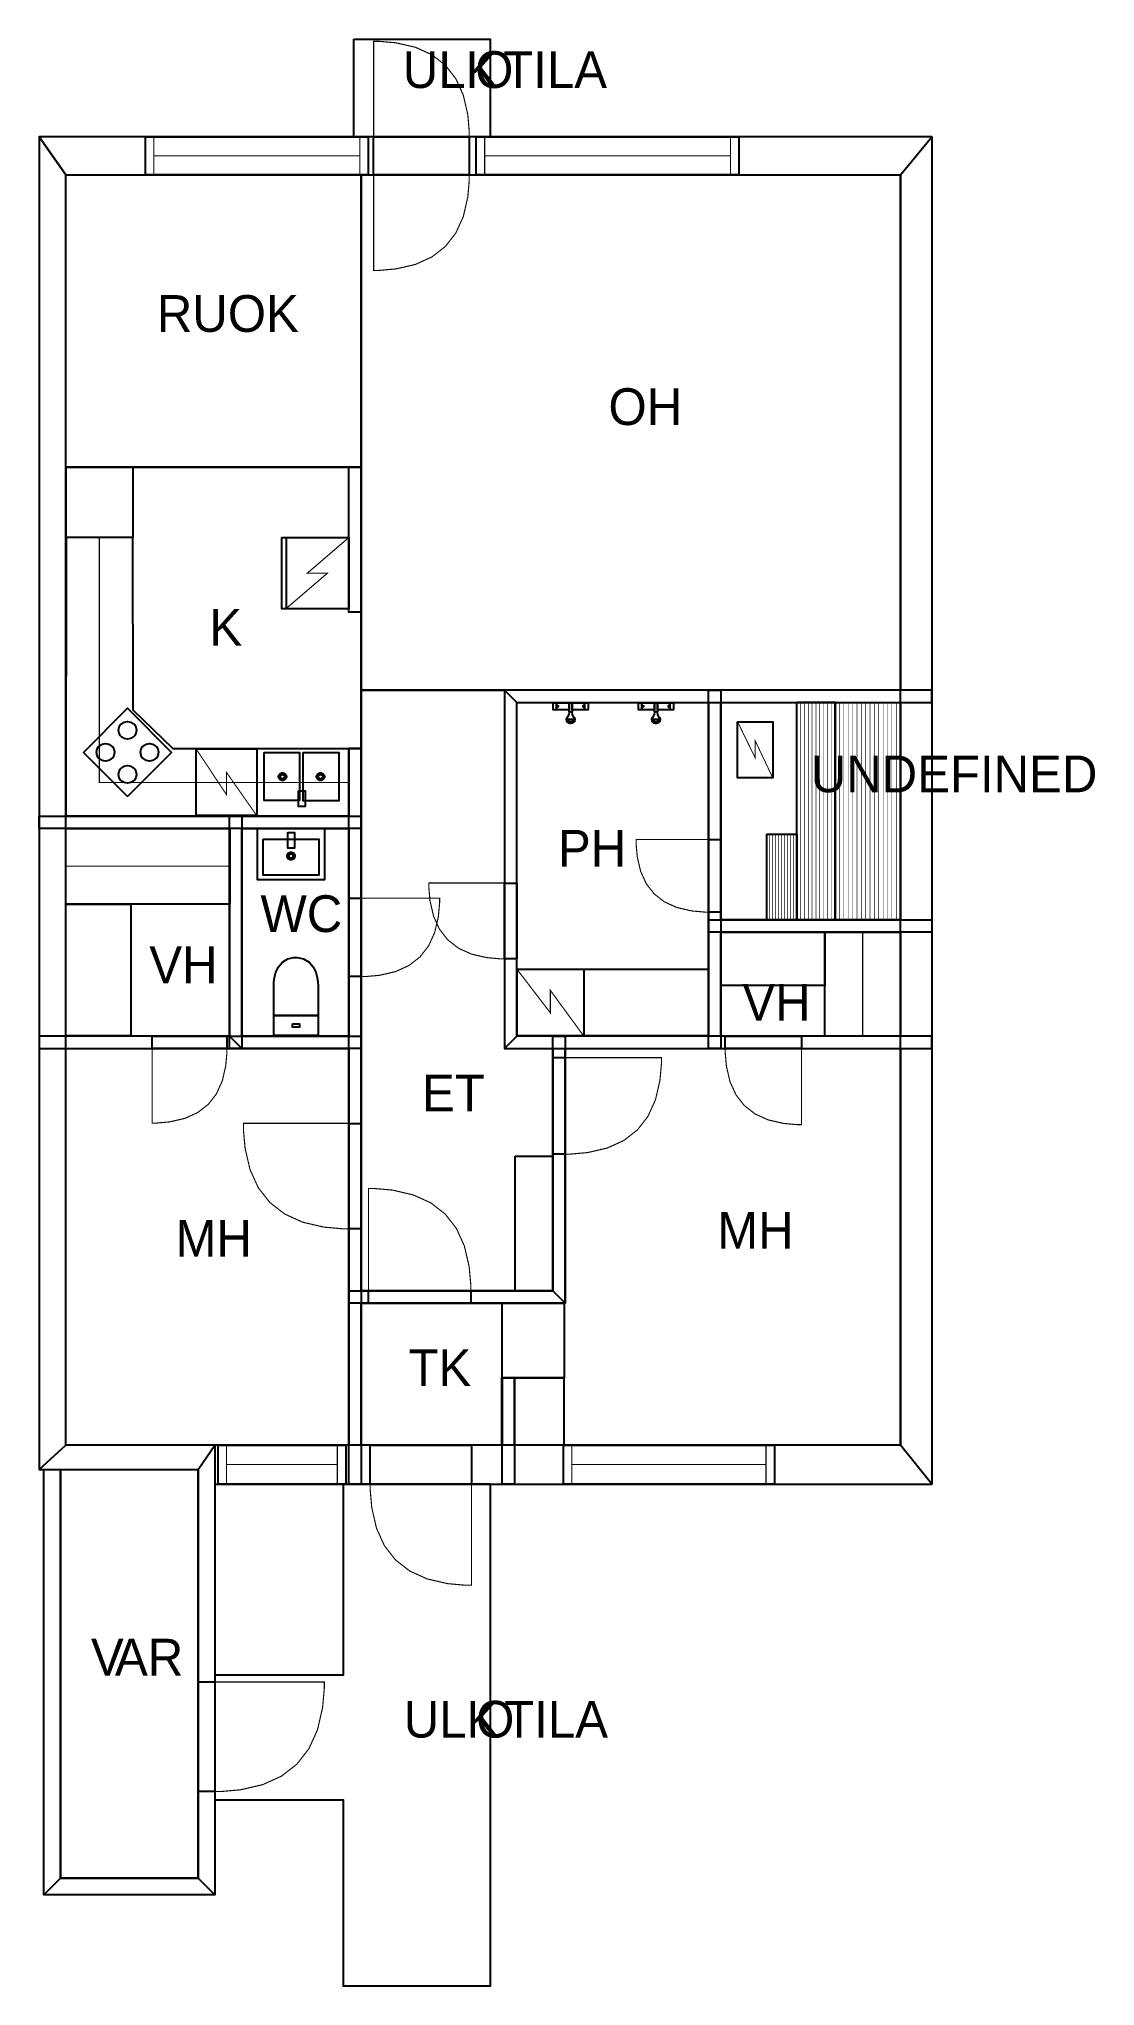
# Model space of a CAD drawing. Extents: x 2 to 11.8, y 0 to 18.2.
import ezdxf

# ---------------------------------------------------------------- set-up
doc = ezdxf.new("R2010")
doc.units = 0
doc.layers.get('0').update_dxf_attribs({"linetype": 'CONTINUOUS'})

msp = doc.modelspace()

# ---------------------------------------------------------------- linework, layer by layer
at = {"color": 0}
for points, const_width in [([(4.90696, 18.2282), (6.18164, 18.2282), (6.18164, 17.3124), (4.90696, 17.3124), (4.90696, 18.2282)], 0.00208), ([(5.98699, 17.3124), (5.98699, 17.3649), (5.97299, 17.5221), (5.93104, 17.7038), (5.86117, 17.8575), (5.76335, 17.9833), (5.63753, 18.0811), (5.48378, 18.151), (5.30214, 18.1929), (5.14492, 18.2068), (5.0925, 18.2068), (5.0925, 17.3124), (5.98699, 17.3124)], 0.01042), ([(2.21457, 16.9582), (10.0215, 16.9582), (10.3132, 17.3124), (1.96457, 17.3124), (2.21457, 16.9582)], 0.00208), ([(2.21457, 5.07314), (2.21457, 16.9582), (1.96457, 17.3124), (1.96457, 4.84397), (2.21457, 5.07314)], 0.00208), ([(2.9579, 17.3124), (5.04167, 17.3124), (5.04167, 16.9582), (2.9579, 16.9582), (2.9579, 17.3124)], 0.01042), ([(2.9579, 17.3124), (5.04167, 17.3124), (5.04167, 16.9582), (2.9579, 16.9582), (2.9579, 17.3124)], 0.01042), ([(5.0925, 17.3124), (5.98699, 17.3124), (5.98699, 16.9582), (5.0925, 16.9582), (5.0925, 17.3124)], 0.01042), ([(5.0925, 17.3124), (5.98699, 17.3124), (5.98699, 16.9582), (5.0925, 16.9582), (5.0925, 17.3124)], 0.01042), ([(6.053, 17.3124), (8.50782, 17.3124), (8.50782, 16.9582), (6.053, 16.9582), (6.053, 17.3124)], 0.01042), ([(6.053, 17.3124), (8.50782, 17.3124), (8.50782, 16.9582), (6.053, 16.9582), (6.053, 17.3124)], 0.01042), ([(10.3132, 17.3124), (10.3132, 4.70856), (10.0215, 5.07314), (10.0215, 16.9582), (10.3132, 17.3124)], 0.00208), ([(5.98699, 16.9582), (5.98699, 16.9058), (5.97299, 16.7486), (5.93104, 16.5669), (5.86117, 16.4132), (5.76335, 16.2874), (5.63753, 16.1896), (5.48378, 16.1197), (5.30214, 16.0778), (5.14492, 16.0637), (5.0925, 16.0637), (5.0925, 16.9582), (5.98699, 16.9582)], 0.01042), ([(2.21539, 14.2228), (2.21539, 13.5651), (2.84039, 13.5651), (2.84039, 14.2228), (2.21539, 14.2228)], 0.01042), ([(4.86117, 14.2232), (4.97575, 14.2232), (4.97575, 12.865), (4.86117, 12.865), (4.86117, 14.2232)], 0.00208), ([(4.86117, 10.9601), (4.86117, 11.5875), (3.21804, 11.5875), (2.84218, 11.9502), (2.84044, 13.565), (2.21544, 13.565), (2.21457, 10.9577), (4.86117, 10.9601)], 0.01042), ([(4.85981, 10.9577), (4.85981, 11.2715), (2.52707, 11.2715), (2.52707, 13.5616), (2.21457, 13.5616), (2.21457, 10.9577), (4.85981, 10.9577)], 0.01042), ([(4.23389, 13.5635), (4.23389, 12.8983), (4.85889, 12.8983), (4.85889, 13.5635), (4.23389, 13.5635)], 0.01109), ([(4.23389, 13.5635), (4.23389, 12.8983), (4.27556, 12.8983), (4.27556, 13.5635), (4.23389, 13.5635)], 0.01109), ([(10.3132, 12.1363), (6.31771, 12.1363), (6.43229, 12.0217), (10.3132, 12.0217), (10.3132, 12.1363)], 0.00208), ([(6.31771, 12.1363), (6.31771, 8.78521), (6.43229, 8.89979), (6.43229, 12.0217), (6.31771, 12.1363)], 0.00208), ([(8.22564, 12.1363), (8.34022, 12.1363), (8.34022, 8.78521), (8.22564, 8.78521), (8.22564, 12.1363)], 0.00208), ([(9.05051, 12.0233), (9.05051, 9.98703), (9.40799, 9.98703), (9.40799, 12.0233), (9.05051, 12.0233)], 0.01042), ([(9.40864, 12.0217), (9.40864, 9.9879), (10.0217, 9.9879), (10.0217, 12.0217), (9.40864, 12.0217)], 0.01042), ([(2.79025, 11.1422), (2.37776, 11.5546), (2.79025, 11.9671), (3.20275, 11.5546), (2.79025, 11.1422)], 0.01042), ([(2.73133, 11.8198), (2.73703, 11.8256), (2.7589, 11.8382), (2.79025, 11.8442), (2.82156, 11.8382), (2.84343, 11.8256), (2.84918, 11.8198), (2.85487, 11.8141), (2.86746, 11.7923), (2.87358, 11.7609), (2.86746, 11.7295), (2.85487, 11.7077), (2.84918, 11.702), (2.84343, 11.6963), (2.82156, 11.6837), (2.79025, 11.6776), (2.7589, 11.6837), (2.73703, 11.6963), (2.73133, 11.702), (2.72558, 11.7077), (2.713, 11.7295), (2.70692, 11.7609), (2.713, 11.7923), (2.72558, 11.8141), (2.73133, 11.8198)], 0.01042), ([(6.77078, 12.0165), (6.80414, 12.0165), (6.80414, 11.953), (6.77078, 11.953), (6.77078, 12.0165)], 0.01042), ([(6.80414, 11.9843), (6.80735, 11.9855), (6.817, 11.9894), (6.81976, 11.9905), (6.81976, 11.9905), (6.81976, 11.9891), (6.81976, 11.9848), (6.81976, 11.9805), (6.81976, 11.9791), (6.81976, 11.9791), (6.81739, 11.9797), (6.8074, 11.9831), (6.80414, 11.9843)], 0.01042), ([(6.80414, 12.0165), (6.92079, 12.0165), (6.92079, 11.953), (6.80414, 11.953), (6.80414, 12.0165)], 0.01042), ([(6.92079, 12.0165), (6.94894, 12.0165), (6.94894, 11.9332), (6.94189, 11.9332), (6.92606, 11.9332), (6.92079, 11.9332), (6.92079, 11.954), (6.92079, 12.0009), (6.92079, 12.0165)], 0.01042), ([(6.94894, 12.0165), (7.0656, 12.0165), (7.0656, 11.953), (6.94894, 11.953), (6.94894, 12.0165)], 0.01042), ([(7.06456, 11.9843), (7.06131, 11.9855), (7.05165, 11.9894), (7.04893, 11.9905), (7.04893, 11.9905), (7.04893, 11.9891), (7.04893, 11.9848), (7.04893, 11.9805), (7.04893, 11.9791), (7.04893, 11.9791), (7.05126, 11.9797), (7.06125, 11.9831), (7.06456, 11.9843)], 0.01042), ([(7.06456, 12.0165), (7.09999, 12.0165), (7.09999, 11.953), (7.06456, 11.953), (7.06456, 12.0165)], 0.01042), ([(7.56907, 12.0165), (7.60237, 12.0165), (7.60237, 11.953), (7.56907, 11.953), (7.56907, 12.0165)], 0.01042), ([(7.60237, 11.9843), (7.60558, 11.9855), (7.61524, 11.9894), (7.618, 11.9905), (7.618, 11.9905), (7.618, 11.9891), (7.618, 11.9848), (7.618, 11.9805), (7.618, 11.9791), (7.618, 11.9791), (7.61561, 11.9797), (7.60562, 11.9831), (7.60237, 11.9843)], 0.01042), ([(7.60237, 12.0165), (7.71907, 12.0165), (7.71907, 11.953), (7.60237, 11.953), (7.60237, 12.0165)], 0.01042), ([(7.71907, 12.0165), (7.74718, 12.0165), (7.74718, 11.9332), (7.74013, 11.9332), (7.72433, 11.9332), (7.71907, 11.9332), (7.71907, 11.954), (7.71907, 12.0009), (7.71907, 12.0165)], 0.01042), ([(7.74718, 12.0165), (7.86387, 12.0165), (7.86387, 11.953), (7.74718, 11.953), (7.74718, 12.0165)], 0.01042), ([(7.86279, 11.9843), (7.85954, 11.9855), (7.84987, 11.9894), (7.84717, 11.9905), (7.84717, 11.9905), (7.84717, 11.9891), (7.84717, 11.9848), (7.84717, 11.9805), (7.84717, 11.9791), (7.84717, 11.9791), (7.8495, 11.9797), (7.85949, 11.9831), (7.86279, 11.9843)], 0.01042), ([(7.86279, 12.0165), (7.89822, 12.0165), (7.89822, 11.953), (7.86279, 11.953), (7.86279, 12.0165)], 0.01042), ([(8.49701, 11.8398), (8.49701, 11.3155), (8.82611, 11.3155), (8.82611, 11.8398), (8.49701, 11.8398)], 0.00874), ([(2.52513, 11.6136), (2.53082, 11.6193), (2.55268, 11.6319), (2.58404, 11.638), (2.61535, 11.6319), (2.63721, 11.6193), (2.64296, 11.6136), (2.64865, 11.6079), (2.66124, 11.586), (2.66737, 11.5547), (2.66124, 11.5233), (2.64865, 11.5015), (2.64296, 11.4957), (2.63721, 11.49), (2.61535, 11.4774), (2.58404, 11.4713), (2.55268, 11.4774), (2.53082, 11.49), (2.52513, 11.4957), (2.51938, 11.5015), (2.50678, 11.5233), (2.50071, 11.5547), (2.50678, 11.586), (2.51938, 11.6079), (2.52513, 11.6136)], 0.01042), ([(2.93756, 11.6136), (2.94325, 11.6193), (2.96511, 11.6319), (2.99647, 11.638), (3.02783, 11.6319), (3.04969, 11.6193), (3.05544, 11.6136), (3.06114, 11.6079), (3.07368, 11.586), (3.07981, 11.5547), (3.07368, 11.5233), (3.06114, 11.5015), (3.05544, 11.4957), (3.04969, 11.49), (3.02783, 11.4774), (2.99647, 11.4713), (2.96511, 11.4774), (2.94325, 11.49), (2.93756, 11.4957), (2.93181, 11.5015), (2.91928, 11.5233), (2.91314, 11.5547), (2.91928, 11.586), (2.93181, 11.6079), (2.93756, 11.6136)], 0.01042), ([(3.43158, 11.5875), (3.99914, 11.5875), (3.99914, 10.9625), (3.43158, 10.9625), (3.43158, 11.5875)], 0.00946), ([(4.06803, 11.5539), (4.39963, 11.5539), (4.39963, 11.1035), (4.06803, 11.1035), (4.06803, 11.5539)], 0.01042), ([(4.43451, 11.5528), (4.76617, 11.5528), (4.76617, 11.1024), (4.43451, 11.1024), (4.43451, 11.5528)], 0.01042), ([(4.86117, 11.5894), (4.97575, 11.5894), (4.97575, 4.70856), (4.86117, 4.70856), (4.86117, 11.5894)], 0.00208), ([(2.73133, 11.4073), (2.73703, 11.4131), (2.7589, 11.4257), (2.79025, 11.4318), (2.82156, 11.4257), (2.84343, 11.4131), (2.84918, 11.4073), (2.85487, 11.4016), (2.86746, 11.3798), (2.87358, 11.3484), (2.86746, 11.3171), (2.85487, 11.2953), (2.84918, 11.2895), (2.84343, 11.2838), (2.82156, 11.2712), (2.79025, 11.2651), (2.7589, 11.2712), (2.73703, 11.2838), (2.73133, 11.2895), (2.72558, 11.2953), (2.713, 11.3171), (2.70692, 11.3484), (2.713, 11.3798), (2.72558, 11.4016), (2.73133, 11.4073)], 0.01042), ([(4.20383, 11.327), (4.20383, 11.3334), (4.21446, 11.3528), (4.23383, 11.3634), (4.24029, 11.3634), (4.24669, 11.3634), (4.26606, 11.3528), (4.27675, 11.3334), (4.27675, 11.327), (4.27675, 11.3206), (4.26606, 11.3012), (4.24669, 11.2905), (4.24029, 11.2905), (4.23383, 11.2905), (4.21446, 11.3012), (4.20383, 11.3206), (4.20383, 11.327)], 0.00833), ([(4.21946, 11.327), (4.21946, 11.3307), (4.22553, 11.3417), (4.2366, 11.3478), (4.24029, 11.3478), (4.24393, 11.3478), (4.25499, 11.3417), (4.26112, 11.3307), (4.26112, 11.327), (4.26112, 11.3233), (4.25499, 11.3123), (4.24393, 11.3062), (4.24029, 11.3062), (4.2366, 11.3062), (4.22553, 11.3123), (4.21946, 11.3233), (4.21946, 11.327)], 0.00833), ([(4.55865, 11.327), (4.55865, 11.3334), (4.56928, 11.3528), (4.58865, 11.3634), (4.59511, 11.3634), (4.60151, 11.3634), (4.62088, 11.3528), (4.63157, 11.3334), (4.63157, 11.327), (4.63157, 11.3206), (4.62088, 11.3012), (4.60151, 11.2905), (4.59511, 11.2905), (4.58865, 11.2905), (4.56928, 11.3012), (4.55865, 11.3206), (4.55865, 11.327)], 0.00833), ([(4.57428, 11.327), (4.57428, 11.3307), (4.58035, 11.3417), (4.59142, 11.3478), (4.59511, 11.3478), (4.59874, 11.3478), (4.60981, 11.3417), (4.61594, 11.3307), (4.61594, 11.327), (4.61594, 11.3233), (4.60981, 11.3123), (4.59874, 11.3062), (4.59511, 11.3062), (4.59142, 11.3062), (4.58035, 11.3123), (4.57428, 11.3233), (4.57428, 11.327)], 0.00833), ([(4.38949, 11.1945), (4.45199, 11.1945), (4.45199, 11.0487), (4.38949, 11.0487), (4.38949, 11.1945)], 0.01042), ([(1.96457, 10.9577), (4.97575, 10.9577), (4.97575, 10.8431), (1.96457, 10.8431), (1.96457, 10.9577)], 0.00208), ([(3.86019, 10.9577), (3.86019, 8.78521), (3.74561, 8.89979), (3.74561, 10.9577), (3.86019, 10.9577)], 0.00208), ([(2.21457, 10.8422), (3.74881, 10.8422), (3.74881, 10.1351), (2.21457, 10.1351), (2.21457, 10.8422)], 0.01042), ([(4.00711, 10.8432), (4.63211, 10.8432), (4.63211, 10.3625), (4.00711, 10.3625), (4.00711, 10.8432)], 0.01042), ([(4.28836, 10.8031), (4.35086, 10.8031), (4.35086, 10.6572), (4.28836, 10.6572), (4.28836, 10.8031)], 0.01042), ([(8.76947, 10.7904), (8.76947, 9.98708), (9.05018, 9.98708), (9.05018, 10.7904), (8.76947, 10.7904)], 0.01042), ([(4.05919, 10.7421), (4.58003, 10.7421), (4.58003, 10.4049), (4.05919, 10.4049), (4.05919, 10.7421)], 0.01042), ([(4.35607, 10.5852), (4.35607, 10.5788), (4.34538, 10.5595), (4.32601, 10.5488), (4.31961, 10.5488), (4.31315, 10.5488), (4.29378, 10.5595), (4.28315, 10.5788), (4.28315, 10.5852), (4.28315, 10.5917), (4.29378, 10.6111), (4.31315, 10.6217), (4.31961, 10.6217), (4.32601, 10.6217), (4.34538, 10.6111), (4.35607, 10.5917), (4.35607, 10.5852)], 0.00833), ([(4.34044, 10.5852), (4.34044, 10.5816), (4.33431, 10.5705), (4.32324, 10.5644), (4.31961, 10.5644), (4.31592, 10.5644), (4.30485, 10.5705), (4.29878, 10.5816), (4.29878, 10.5852), (4.29878, 10.5889), (4.30485, 10.6), (4.31592, 10.6061), (4.31961, 10.6061), (4.32324, 10.6061), (4.33431, 10.6), (4.34044, 10.5889), (4.34044, 10.5852)], 0.00833), ([(8.22564, 10.0602), (8.18587, 10.0602), (8.06663, 10.0709), (7.92882, 10.1027), (7.81222, 10.1557), (7.71685, 10.2298), (7.64268, 10.3252), (7.58968, 10.4418), (7.55789, 10.5796), (7.54731, 10.6988), (7.54731, 10.7386), (8.22564, 10.7386), (8.22564, 10.0602)], 0.01042), ([(8.22564, 10.7386), (8.34022, 10.7386), (8.34022, 10.0602), (8.22564, 10.0602), (8.22564, 10.7386)], 0.01042), ([(8.22564, 10.7386), (8.34022, 10.7386), (8.34022, 10.0602), (8.22564, 10.0602), (8.22564, 10.7386)], 0.01042), ([(6.31771, 9.62261), (6.27615, 9.62261), (6.15147, 9.63374), (6.00749, 9.66694), (5.88558, 9.72233), (5.78592, 9.79992), (5.70833, 9.89958), (5.65294, 10.0215), (5.61974, 10.1655), (5.60867, 10.2902), (5.60867, 10.3317), (6.31771, 10.3317), (6.31771, 9.62261)], 0.01042), ([(6.31771, 10.3317), (6.43229, 10.3317), (6.43229, 9.62261), (6.31771, 9.62261), (6.31771, 10.3317)], 0.01042), ([(6.31771, 10.3317), (6.43229, 10.3317), (6.43229, 9.62261), (6.31771, 9.62261), (6.31771, 10.3317)], 0.01042), ([(2.21457, 10.1351), (2.21457, 8.90272), (2.82135, 8.90272), (2.82135, 10.1351), (2.21457, 10.1351)], 0.01042), ([(4.86117, 10.1909), (4.97575, 10.1909), (4.97575, 9.45697), (4.86117, 9.45697), (4.86117, 10.1909)], 0.01042), ([(4.86117, 10.1909), (4.97575, 10.1909), (4.97575, 9.45697), (4.86117, 9.45697), (4.86117, 10.1909)], 0.01042), ([(4.97575, 9.45697), (5.01872, 9.45697), (5.14774, 9.46847), (5.29682, 9.50287), (5.42296, 9.56022), (5.52621, 9.64046), (5.60644, 9.74371), (5.66379, 9.86985), (5.69819, 10.0189), (5.70969, 10.1479), (5.70969, 10.1909), (4.97575, 10.1909), (4.97575, 9.45697)], 0.01042), ([(8.22564, 9.98708), (10.3132, 9.98708), (10.3132, 9.8725), (8.22564, 9.8725), (8.22564, 9.98708)], 0.00208), ([(8.34017, 9.87115), (9.31164, 9.87115), (9.31164, 9.37418), (8.34017, 9.37418), (8.34017, 9.87115)], 0.01042), ([(9.31321, 9.87244), (9.31321, 8.9005), (10.0202, 8.9005), (10.0202, 9.87244), (9.31321, 9.87244)], 0.01042), ([(4.15804, 9.36057), (4.15804, 9.36057), (4.15793, 9.37235), (4.15956, 9.40332), (4.16569, 9.44715), (4.17914, 9.4974), (4.20269, 9.54764), (4.23915, 9.59147), (4.29129, 9.62244), (4.34435, 9.63417), (4.36203, 9.63417), (4.38032, 9.63417), (4.43517, 9.62244), (4.48926, 9.59147), (4.52707, 9.54764), (4.55149, 9.4974), (4.56549, 9.44715), (4.57189, 9.40332), (4.57362, 9.37235), (4.57357, 9.36057), (4.57357, 9.36057), (4.5746, 9.09229), (4.15804, 9.09229), (4.15804, 9.36057)], 0.01042), ([(6.43229, 9.52626), (7.05729, 9.52626), (7.05729, 8.90126), (6.43229, 8.90126), (6.43229, 9.52626)], 0.01042), ([(6.43625, 9.52626), (8.22558, 9.52626), (8.22558, 8.90126), (6.43625, 8.90126), (6.43625, 9.52626)], 0.01042), ([(4.15804, 9.09229), (4.5746, 9.09229), (4.5746, 8.905), (4.15804, 8.905), (4.15804, 9.09229)], 0.01042), ([(4.33322, 9.01443), (4.39942, 9.01443), (4.39942, 8.98286), (4.33322, 8.98286), (4.33322, 9.01443)], 0.01042), ([(3.74561, 8.89979), (1.96457, 8.89979), (1.96457, 8.78521), (3.86019, 8.78521), (3.74561, 8.89979)], 0.00208), ([(3.02094, 8.89979), (3.72011, 8.89979), (3.72011, 8.78521), (3.02094, 8.78521), (3.02094, 8.89979)], 0.01042), ([(3.02094, 8.89979), (3.72011, 8.89979), (3.72011, 8.78521), (3.02094, 8.78521), (3.02094, 8.89979)], 0.01042), ([(3.72011, 8.78521), (3.72011, 8.74425), (3.70915, 8.62136), (3.67638, 8.47939), (3.62175, 8.35921), (3.54531, 8.26085), (3.44694, 8.1844), (3.32676, 8.12978), (3.18479, 8.097), (3.0619, 8.08604), (3.02094, 8.08604), (3.02094, 8.78521), (3.72011, 8.78521)], 0.01042), ([(3.74561, 8.89979), (4.97575, 8.89979), (4.97575, 8.78521), (3.74561, 8.78521), (3.74561, 8.89979)], 0.00208), ([(6.31771, 8.78521), (10.3132, 8.78521), (10.3132, 8.89979), (6.43229, 8.89979), (6.31771, 8.78521)], 0.00208), ([(6.88249, 8.89979), (6.88249, 6.40218), (6.7679, 6.51676), (6.7679, 8.89979), (6.88249, 8.89979)], 0.00208), ([(8.38124, 8.89979), (9.09532, 8.89979), (9.09532, 8.78521), (8.38124, 8.78521), (8.38124, 8.89979)], 0.01042), ([(8.38124, 8.89979), (9.09532, 8.89979), (9.09532, 8.78521), (8.38124, 8.78521), (8.38124, 8.89979)], 0.01042), ([(8.38124, 8.78521), (8.38124, 8.74338), (8.39236, 8.61789), (8.42583, 8.47282), (8.48161, 8.3501), (8.55974, 8.24968), (8.66015, 8.1716), (8.78288, 8.11578), (8.92796, 8.08231), (9.05344, 8.07112), (9.09532, 8.07112), (9.09532, 8.78521), (8.38124, 8.78521)], 0.01042), ([(6.7679, 8.69835), (6.88249, 8.69835), (6.88249, 7.79585), (6.7679, 7.79585), (6.7679, 8.69835)], 0.01042), ([(6.7679, 8.69835), (6.88249, 8.69835), (6.88249, 7.79585), (6.7679, 7.79585), (6.7679, 8.69835)], 0.01042), ([(6.88249, 7.79585), (6.93533, 7.79585), (7.09397, 7.80994), (7.27729, 7.85226), (7.4324, 7.92279), (7.55935, 8.02149), (7.65804, 8.14844), (7.72857, 8.30354), (7.77089, 8.48687), (7.785, 8.64551), (7.785, 8.69835), (6.88249, 8.69835), (6.88249, 7.79585)], 0.01042), ([(4.86117, 7.09668), (4.80333, 7.09668), (4.62983, 7.11214), (4.42942, 7.15836), (4.25982, 7.23546), (4.12104, 7.34338), (4.01307, 7.48215), (3.93599, 7.65175), (3.88976, 7.85215), (3.87435, 8.02567), (3.87435, 8.08344), (4.86117, 8.08344), (4.86117, 7.09668)], 0.01042), ([(4.86117, 8.08344), (4.97575, 8.08344), (4.97575, 7.09668), (4.86117, 7.09668), (4.86117, 8.08344)], 0.01042), ([(4.86117, 8.08344), (4.97575, 8.08344), (4.97575, 7.09668), (4.86117, 7.09668), (4.86117, 8.08344)], 0.01042), ([(6.41569, 7.77664), (6.41569, 6.51676), (6.7679, 6.51676), (6.7679, 7.77664), (6.41569, 7.77664)], 0.01042), ([(6.00114, 6.51676), (6.00114, 6.57286), (5.98617, 6.7411), (5.94129, 6.93554), (5.86654, 7.10004), (5.76183, 7.2346), (5.62728, 7.33931), (5.46278, 7.41407), (5.26833, 7.45893), (5.1001, 7.47385), (5.04406, 7.47385), (5.04406, 6.51676), (6.00114, 6.51676)], 0.01042), ([(6.88249, 6.40218), (4.86117, 6.40218), (4.86117, 6.51676), (6.7679, 6.51676), (6.88249, 6.40218)], 0.00208), ([(5.04406, 6.51676), (6.00114, 6.51676), (6.00114, 6.40218), (5.04406, 6.40218), (5.04406, 6.51676)], 0.01042), ([(5.04406, 6.51676), (6.00114, 6.51676), (6.00114, 6.40218), (5.04406, 6.40218), (5.04406, 6.51676)], 0.01042), ([(6.29465, 6.40218), (6.29465, 5.70318), (6.87354, 5.70318), (6.87354, 6.40218), (6.29465, 6.40218)], 0.01042), ([(6.29471, 5.7021), (6.40929, 5.7021), (6.40929, 4.70856), (6.29471, 4.70856), (6.29471, 5.7021)], 0.00208), ([(6.41043, 5.70122), (6.41043, 5.07308), (6.87175, 5.07308), (6.87175, 5.70122), (6.41043, 5.70122)], 0.01042), ([(3.60607, 5.07314), (2.21457, 5.07314), (1.96457, 4.84397), (3.44982, 4.84397), (3.60607, 5.07314)], 0.00208), ([(3.60607, 5.07314), (3.60607, 0.86437), (3.44982, 1.02062), (3.44982, 4.84397), (3.60607, 5.07314)], 0.00208), ([(10.0215, 5.07314), (3.60607, 5.07314), (3.60607, 4.70856), (10.3132, 4.70856), (10.0215, 5.07314)], 0.00208), ([(3.63747, 5.07314), (4.83128, 5.07314), (4.83128, 4.70856), (3.63747, 4.70856), (3.63747, 5.07314)], 0.01042), ([(3.63747, 5.07314), (4.83128, 5.07314), (4.83128, 4.70856), (3.63747, 4.70856), (3.63747, 5.07314)], 0.01042), ([(5.06033, 5.07314), (6.007, 5.07314), (6.007, 4.70856), (5.06033, 4.70856), (5.06033, 5.07314)], 0.01042), ([(5.06033, 5.07314), (6.007, 5.07314), (6.007, 4.70856), (5.06033, 4.70856), (5.06033, 5.07314)], 0.01042), ([(6.86908, 5.07314), (8.8406, 5.07314), (8.8406, 4.70856), (6.86908, 4.70856), (6.86908, 5.07314)], 0.01042), ([(6.86908, 5.07314), (8.8406, 5.07314), (8.8406, 4.70856), (6.86908, 4.70856), (6.86908, 5.07314)], 0.01042), ([(2.00846, 0.86437), (2.00846, 4.84397), (2.16471, 4.84397), (2.16471, 1.02062), (2.00846, 0.86437)], 0.00208), ([(6.18468, 4.70856), (4.80664, 4.70856), (4.80664, 2.92165), (3.60607, 2.92165), (3.60607, 1.75304), (4.80664, 1.75304), (4.80664, 0.0128), (6.18468, 0.0128), (6.18468, 4.70856)], 0.00208), ([(5.06033, 4.70856), (5.06033, 4.6531), (5.07508, 4.48671), (5.11947, 4.29438), (5.19342, 4.13167), (5.29699, 3.99858), (5.43007, 3.89501), (5.59278, 3.82107), (5.7851, 3.77669), (5.9515, 3.76188), (6.007, 3.76188), (6.007, 4.70856), (5.06033, 4.70856)], 0.01042), ([(3.44982, 2.85688), (3.60607, 2.85688), (3.60607, 1.83188), (3.44982, 1.83188), (3.44982, 2.85688)], 0.01042), ([(3.44982, 2.85688), (3.60607, 2.85688), (3.60607, 1.83188), (3.44982, 1.83188), (3.44982, 2.85688)], 0.01042), ([(3.60607, 1.83188), (3.66607, 1.83188), (3.84625, 1.84793), (4.05447, 1.89594), (4.23063, 1.97601), (4.37478, 2.08817), (4.48687, 2.23232), (4.56694, 2.40847), (4.61496, 2.61669), (4.63103, 2.79688), (4.63103, 2.85688), (3.60607, 2.85688), (3.60607, 1.83188)], 0.01042), ([(3.60607, 0.86437), (2.00846, 0.86437), (2.16471, 1.02062), (3.44982, 1.02062), (3.60607, 0.86437)], 0.00208)]:
    msp.add_lwpolyline(points, close=True, dxfattribs=dict(at, const_width=const_width))
at = {"color": 7}
for points in [[(4.90696, 18.2282), (6.18164, 18.2282), (6.18164, 17.3124), (4.90696, 17.3124), (4.90696, 18.2282)], [(2.9579, 17.3124), (5.04167, 17.3124), (5.04167, 16.9582), (2.9579, 16.9582), (2.9579, 17.3124)], [(2.9579, 17.3124), (5.04167, 17.3124), (5.04167, 16.9582), (2.9579, 16.9582), (2.9579, 17.3124)], [(5.0925, 17.3124), (5.98699, 17.3124), (5.98699, 16.9582), (5.0925, 16.9582), (5.0925, 17.3124)], [(5.0925, 17.3124), (5.98699, 17.3124), (5.98699, 16.9582), (5.0925, 16.9582), (5.0925, 17.3124)], [(6.053, 17.3124), (8.50782, 17.3124), (8.50782, 16.9582), (6.053, 16.9582), (6.053, 17.3124)], [(6.053, 17.3124), (8.50782, 17.3124), (8.50782, 16.9582), (6.053, 16.9582), (6.053, 17.3124)], [(2.21457, 16.9582), (4.97575, 16.9582), (4.97575, 14.2232), (2.21457, 14.2232), (2.21457, 16.9582)], [(4.97575, 16.9582), (10.0215, 16.9582), (10.0215, 12.1363), (4.97575, 12.1363), (4.97575, 16.9582)], [(4.97575, 11.5894), (4.86117, 11.5894), (4.86117, 10.9577), (2.21457, 10.9577), (2.21457, 14.2232), (4.97575, 14.2232), (4.97575, 11.5894)], [(2.21539, 14.2228), (2.84039, 14.2228), (2.84039, 13.5651), (2.21539, 13.5651), (2.21539, 14.2228)], [(4.86117, 10.9601), (4.86117, 11.5875), (3.21804, 11.5875), (2.84218, 11.9502), (2.84044, 13.565), (2.21544, 13.565), (2.21457, 10.9577), (4.86117, 10.9601)], [(4.23389, 13.5635), (4.85889, 13.5635), (4.85889, 12.8983), (4.23389, 12.8983), (4.23389, 13.5635)], [(4.23389, 13.5635), (4.27556, 13.5635), (4.27556, 12.8983), (4.23389, 12.8983), (4.23389, 13.5635)], [(6.31771, 8.78521), (6.7679, 8.78521), (6.7679, 6.51676), (4.97575, 6.51676), (4.97575, 12.1363), (6.31771, 12.1363), (6.31771, 8.78521)], [(2.79025, 11.1422), (2.37776, 11.5546), (2.79025, 11.9671), (3.20275, 11.5546), (2.79025, 11.1422)], [(2.73133, 11.8198), (2.73703, 11.8256), (2.7589, 11.8382), (2.79025, 11.8442), (2.82156, 11.8382), (2.84343, 11.8256), (2.84918, 11.8198), (2.85487, 11.8141), (2.86746, 11.7923), (2.87358, 11.7609), (2.86746, 11.7295), (2.85487, 11.7077), (2.84918, 11.702), (2.84343, 11.6963), (2.82156, 11.6837), (2.79025, 11.6776), (2.7589, 11.6837), (2.73703, 11.6963), (2.73133, 11.702), (2.72558, 11.7077), (2.713, 11.7295), (2.70692, 11.7609), (2.713, 11.7923), (2.72558, 11.8141), (2.73133, 11.8198)], [(6.43229, 12.0217), (8.22564, 12.0217), (8.22564, 8.89979), (6.43229, 8.89979), (6.43229, 12.0217)], [(6.77078, 12.0165), (6.80414, 12.0165), (6.80414, 11.953), (6.77078, 11.953), (6.77078, 12.0165)], [(6.80414, 12.0165), (6.92079, 12.0165), (6.92079, 11.953), (6.80414, 11.953), (6.80414, 12.0165)], [(6.80414, 11.9843), (6.80735, 11.9855), (6.817, 11.9894), (6.81976, 11.9905), (6.81976, 11.9905), (6.81976, 11.9891), (6.81976, 11.9848), (6.81976, 11.9805), (6.81976, 11.9791), (6.81976, 11.9791), (6.81739, 11.9797), (6.8074, 11.9831), (6.80414, 11.9843)], [(6.92079, 11.9332), (6.92079, 11.9269), (6.9171, 11.908), (6.90722, 11.8856), (6.90414, 11.8811), (6.90306, 11.8796), (6.8929, 11.865), (6.89268, 11.8634), (6.89214, 11.8606), (6.89626, 11.8441), (6.91297, 11.8312), (6.91872, 11.8301), (6.92003, 11.8299), (6.93153, 11.829), (6.93539, 11.829), (6.93435, 11.829), (6.93847, 11.829), (6.94971, 11.8299), (6.95101, 11.8301), (6.95671, 11.8312), (6.97336, 11.8441), (6.97754, 11.8606), (6.97706, 11.8634), (6.97678, 11.865), (6.96664, 11.8796), (6.9656, 11.8811), (6.96246, 11.8856), (6.95253, 11.908), (6.94894, 11.9269), (6.94894, 11.9332)], [(6.89268, 11.8624), (6.8929, 11.8619), (6.90479, 11.8517), (6.9285, 11.8426), (6.93642, 11.8426), (6.94265, 11.8429), (6.96533, 11.8521), (6.97651, 11.8619), (6.97706, 11.8624)], [(6.92079, 12.0165), (6.94894, 12.0165), (6.94894, 11.9332), (6.94189, 11.9332), (6.92606, 11.9332), (6.92079, 11.9332), (6.92079, 11.954), (6.92079, 12.0009), (6.92079, 12.0165)], [(6.94894, 12.0165), (7.0656, 12.0165), (7.0656, 11.953), (6.94894, 11.953), (6.94894, 12.0165)], [(7.06456, 11.9843), (7.06131, 11.9855), (7.05165, 11.9894), (7.04893, 11.9905), (7.04893, 11.9905), (7.04893, 11.9891), (7.04893, 11.9848), (7.04893, 11.9805), (7.04893, 11.9791), (7.04893, 11.9791), (7.05126, 11.9797), (7.06125, 11.9831), (7.06456, 11.9843)], [(7.06456, 12.0165), (7.09999, 12.0165), (7.09999, 11.953), (7.06456, 11.953), (7.06456, 12.0165)], [(7.56907, 12.0165), (7.60237, 12.0165), (7.60237, 11.953), (7.56907, 11.953), (7.56907, 12.0165)], [(7.60237, 12.0165), (7.71907, 12.0165), (7.71907, 11.953), (7.60237, 11.953), (7.60237, 12.0165)], [(7.60237, 11.9843), (7.60558, 11.9855), (7.61524, 11.9894), (7.618, 11.9905), (7.618, 11.9905), (7.618, 11.9891), (7.618, 11.9848), (7.618, 11.9805), (7.618, 11.9791), (7.618, 11.9791), (7.61561, 11.9797), (7.60562, 11.9831), (7.60237, 11.9843)], [(7.71907, 11.9332), (7.71907, 11.9269), (7.71539, 11.908), (7.70551, 11.8856), (7.70242, 11.8811), (7.70133, 11.8796), (7.69119, 11.865), (7.69092, 11.8634), (7.69037, 11.8606), (7.69456, 11.8441), (7.71121, 11.8312), (7.71696, 11.8301), (7.71826, 11.8299), (7.72982, 11.829), (7.73367, 11.829), (7.73258, 11.829), (7.73676, 11.829), (7.74799, 11.8299), (7.74929, 11.8301), (7.75499, 11.8312), (7.77165, 11.8441), (7.77582, 11.8606), (7.77533, 11.8634), (7.77507, 11.865), (7.76486, 11.8796), (7.76383, 11.8811), (7.76069, 11.8856), (7.75082, 11.908), (7.74718, 11.9269), (7.74718, 11.9332)], [(7.69092, 11.8624), (7.69119, 11.8619), (7.70301, 11.8517), (7.72678, 11.8426), (7.73469, 11.8426), (7.74094, 11.8429), (7.76357, 11.8521), (7.77479, 11.8619), (7.77533, 11.8624)], [(7.71907, 12.0165), (7.74718, 12.0165), (7.74718, 11.9332), (7.74013, 11.9332), (7.72433, 11.9332), (7.71907, 11.9332), (7.71907, 11.954), (7.71907, 12.0009), (7.71907, 12.0165)], [(7.74718, 12.0165), (7.86387, 12.0165), (7.86387, 11.953), (7.74718, 11.953), (7.74718, 12.0165)], [(7.86279, 11.9843), (7.85954, 11.9855), (7.84987, 11.9894), (7.84717, 11.9905), (7.84717, 11.9905), (7.84717, 11.9891), (7.84717, 11.9848), (7.84717, 11.9805), (7.84717, 11.9791), (7.84717, 11.9791), (7.8495, 11.9797), (7.85949, 11.9831), (7.86279, 11.9843)], [(7.86279, 12.0165), (7.89822, 12.0165), (7.89822, 11.953), (7.86279, 11.953), (7.86279, 12.0165)], [(8.34022, 12.0217), (10.0215, 12.0217), (10.0215, 9.98708), (8.34022, 9.98708), (8.34022, 12.0217)], [(9.05051, 12.0233), (9.40799, 12.0233), (9.40799, 9.98703), (9.05051, 9.98703), (9.05051, 12.0233)], [(9.40864, 12.0217), (10.0217, 12.0217), (10.0217, 9.9879), (9.40864, 9.9879), (9.40864, 12.0217)], [(8.49701, 11.8398), (8.82611, 11.8398), (8.82611, 11.3155), (8.49701, 11.3155), (8.49701, 11.8398)], [(2.52513, 11.6136), (2.53082, 11.6193), (2.55268, 11.6319), (2.58404, 11.638), (2.61535, 11.6319), (2.63721, 11.6193), (2.64296, 11.6136), (2.64865, 11.6079), (2.66124, 11.586), (2.66737, 11.5547), (2.66124, 11.5233), (2.64865, 11.5015), (2.64296, 11.4957), (2.63721, 11.49), (2.61535, 11.4774), (2.58404, 11.4713), (2.55268, 11.4774), (2.53082, 11.49), (2.52513, 11.4957), (2.51938, 11.5015), (2.50678, 11.5233), (2.50071, 11.5547), (2.50678, 11.586), (2.51938, 11.6079), (2.52513, 11.6136)], [(2.93756, 11.6136), (2.94325, 11.6193), (2.96511, 11.6319), (2.99647, 11.638), (3.02783, 11.6319), (3.04969, 11.6193), (3.05544, 11.6136), (3.06114, 11.6079), (3.07368, 11.586), (3.07981, 11.5547), (3.07368, 11.5233), (3.06114, 11.5015), (3.05544, 11.4957), (3.04969, 11.49), (3.02783, 11.4774), (2.99647, 11.4713), (2.96511, 11.4774), (2.94325, 11.49), (2.93756, 11.4957), (2.93181, 11.5015), (2.91928, 11.5233), (2.91314, 11.5547), (2.91928, 11.586), (2.93181, 11.6079), (2.93756, 11.6136)], [(3.43158, 11.5875), (3.99914, 11.5875), (3.99914, 10.9625), (3.43158, 10.9625), (3.43158, 11.5875)], [(4.06803, 11.5539), (4.39963, 11.5539), (4.39963, 11.1035), (4.06803, 11.1035), (4.06803, 11.5539)], [(4.43451, 11.5528), (4.76617, 11.5528), (4.76617, 11.1024), (4.43451, 11.1024), (4.43451, 11.5528)], [(2.73133, 11.4073), (2.73703, 11.4131), (2.7589, 11.4257), (2.79025, 11.4318), (2.82156, 11.4257), (2.84343, 11.4131), (2.84918, 11.4073), (2.85487, 11.4016), (2.86746, 11.3798), (2.87358, 11.3484), (2.86746, 11.3171), (2.85487, 11.2953), (2.84918, 11.2895), (2.84343, 11.2838), (2.82156, 11.2712), (2.79025, 11.2651), (2.7589, 11.2712), (2.73703, 11.2838), (2.73133, 11.2895), (2.72558, 11.2953), (2.713, 11.3171), (2.70692, 11.3484), (2.713, 11.3798), (2.72558, 11.4016), (2.73133, 11.4073)], [(4.20383, 11.327), (4.20383, 11.3334), (4.21446, 11.3528), (4.23383, 11.3634), (4.24029, 11.3634), (4.24669, 11.3634), (4.26606, 11.3528), (4.27675, 11.3334), (4.27675, 11.327), (4.27675, 11.3206), (4.26606, 11.3012), (4.24669, 11.2905), (4.24029, 11.2905), (4.23383, 11.2905), (4.21446, 11.3012), (4.20383, 11.3206), (4.20383, 11.327)], [(4.21946, 11.327), (4.21946, 11.3307), (4.22553, 11.3417), (4.2366, 11.3478), (4.24029, 11.3478), (4.24393, 11.3478), (4.25499, 11.3417), (4.26112, 11.3307), (4.26112, 11.327), (4.26112, 11.3233), (4.25499, 11.3123), (4.24393, 11.3062), (4.24029, 11.3062), (4.2366, 11.3062), (4.22553, 11.3123), (4.21946, 11.3233), (4.21946, 11.327)], [(4.55865, 11.327), (4.55865, 11.3334), (4.56928, 11.3528), (4.58865, 11.3634), (4.59511, 11.3634), (4.60151, 11.3634), (4.62088, 11.3528), (4.63157, 11.3334), (4.63157, 11.327), (4.63157, 11.3206), (4.62088, 11.3012), (4.60151, 11.2905), (4.59511, 11.2905), (4.58865, 11.2905), (4.56928, 11.3012), (4.55865, 11.3206), (4.55865, 11.327)], [(4.57428, 11.327), (4.57428, 11.3307), (4.58035, 11.3417), (4.59142, 11.3478), (4.59511, 11.3478), (4.59874, 11.3478), (4.60981, 11.3417), (4.61594, 11.3307), (4.61594, 11.327), (4.61594, 11.3233), (4.60981, 11.3123), (4.59874, 11.3062), (4.59511, 11.3062), (4.59142, 11.3062), (4.58035, 11.3123), (4.57428, 11.3233), (4.57428, 11.327)], [(4.38949, 11.1945), (4.45199, 11.1945), (4.45199, 11.0487), (4.38949, 11.0487), (4.38949, 11.1945)], [(2.21457, 10.8431), (3.74561, 10.8431), (3.74561, 8.89979), (2.21457, 8.89979), (2.21457, 10.8431)], [(2.21457, 10.8422), (3.74881, 10.8422), (3.74881, 10.1351), (2.21457, 10.1351), (2.21457, 10.8422)], [(3.86019, 10.8431), (4.86117, 10.8431), (4.86117, 8.89979), (3.86019, 8.89979), (3.86019, 10.8431)], [(4.00711, 10.8432), (4.63211, 10.8432), (4.63211, 10.3625), (4.00711, 10.3625), (4.00711, 10.8432)], [(4.28836, 10.8031), (4.35086, 10.8031), (4.35086, 10.6572), (4.28836, 10.6572), (4.28836, 10.8031)], [(8.76947, 10.7904), (9.05018, 10.7904), (9.05018, 9.98708), (8.76947, 9.98708), (8.76947, 10.7904)], [(4.05919, 10.7421), (4.58003, 10.7421), (4.58003, 10.4049), (4.05919, 10.4049), (4.05919, 10.7421)], [(4.35607, 10.5852), (4.35607, 10.5788), (4.34538, 10.5595), (4.32601, 10.5488), (4.31961, 10.5488), (4.31315, 10.5488), (4.29378, 10.5595), (4.28315, 10.5788), (4.28315, 10.5852), (4.28315, 10.5917), (4.29378, 10.6111), (4.31315, 10.6217), (4.31961, 10.6217), (4.32601, 10.6217), (4.34538, 10.6111), (4.35607, 10.5917), (4.35607, 10.5852)], [(4.34044, 10.5852), (4.34044, 10.5816), (4.33431, 10.5705), (4.32324, 10.5644), (4.31961, 10.5644), (4.31592, 10.5644), (4.30485, 10.5705), (4.29878, 10.5816), (4.29878, 10.5852), (4.29878, 10.5889), (4.30485, 10.6), (4.31592, 10.6061), (4.31961, 10.6061), (4.32324, 10.6061), (4.33431, 10.6), (4.34044, 10.5889), (4.34044, 10.5852)], [(8.22564, 10.7386), (8.34022, 10.7386), (8.34022, 10.0602), (8.22564, 10.0602), (8.22564, 10.7386)], [(8.22564, 10.7386), (8.34022, 10.7386), (8.34022, 10.0602), (8.22564, 10.0602), (8.22564, 10.7386)], [(6.31771, 10.3317), (6.43229, 10.3317), (6.43229, 9.62261), (6.31771, 9.62261), (6.31771, 10.3317)], [(6.31771, 10.3317), (6.43229, 10.3317), (6.43229, 9.62261), (6.31771, 9.62261), (6.31771, 10.3317)], [(2.21457, 10.1351), (2.82135, 10.1351), (2.82135, 8.90272), (2.21457, 8.90272), (2.21457, 10.1351)], [(4.86117, 10.1909), (4.97575, 10.1909), (4.97575, 9.45697), (4.86117, 9.45697), (4.86117, 10.1909)], [(4.86117, 10.1909), (4.97575, 10.1909), (4.97575, 9.45697), (4.86117, 9.45697), (4.86117, 10.1909)], [(8.34017, 9.87115), (9.31164, 9.87115), (9.31164, 9.37418), (8.34017, 9.37418), (8.34017, 9.87115)], [(8.34022, 9.8725), (10.0215, 9.8725), (10.0215, 8.89979), (8.34022, 8.89979), (8.34022, 9.8725)], [(9.31321, 9.87244), (10.0202, 9.87244), (10.0202, 8.9005), (9.31321, 8.9005), (9.31321, 9.87244)], [(4.15804, 9.36057), (4.15804, 9.36057), (4.15793, 9.37235), (4.15956, 9.40332), (4.16569, 9.44715), (4.17914, 9.4974), (4.20269, 9.54764), (4.23915, 9.59147), (4.29129, 9.62244), (4.34435, 9.63417), (4.36203, 9.63417), (4.38032, 9.63417), (4.43517, 9.62244), (4.48926, 9.59147), (4.52707, 9.54764), (4.55149, 9.4974), (4.56549, 9.44715), (4.57189, 9.40332), (4.57362, 9.37235), (4.57357, 9.36057), (4.57357, 9.36057), (4.5746, 9.09229), (4.15804, 9.09229), (4.15804, 9.36057)], [(6.43229, 9.52626), (7.05729, 9.52626), (7.05729, 8.90126), (6.43229, 8.90126), (6.43229, 9.52626)], [(6.43625, 9.52626), (8.22558, 9.52626), (8.22558, 8.90126), (6.43625, 8.90126), (6.43625, 9.52626)], [(4.15804, 9.09229), (4.5746, 9.09229), (4.5746, 8.905), (4.15804, 8.905), (4.15804, 9.09229)], [(4.33322, 9.01443), (4.39942, 9.01443), (4.39942, 8.98286), (4.33322, 8.98286), (4.33322, 9.01443)], [(2.21457, 8.78521), (4.86117, 8.78521), (4.86117, 5.07314), (2.21457, 5.07314), (2.21457, 8.78521)], [(3.02094, 8.89979), (3.72011, 8.89979), (3.72011, 8.78521), (3.02094, 8.78521), (3.02094, 8.89979)], [(3.02094, 8.89979), (3.72011, 8.89979), (3.72011, 8.78521), (3.02094, 8.78521), (3.02094, 8.89979)], [(10.0215, 5.07314), (6.40929, 5.07314), (6.40929, 5.7021), (6.29471, 5.7021), (6.29471, 5.07314), (4.97575, 5.07314), (4.97575, 6.40218), (6.88249, 6.40218), (6.88249, 8.78521), (10.0215, 8.78521), (10.0215, 5.07314)], [(8.38124, 8.89979), (9.09532, 8.89979), (9.09532, 8.78521), (8.38124, 8.78521), (8.38124, 8.89979)], [(8.38124, 8.89979), (9.09532, 8.89979), (9.09532, 8.78521), (8.38124, 8.78521), (8.38124, 8.89979)], [(6.7679, 8.69835), (6.88249, 8.69835), (6.88249, 7.79585), (6.7679, 7.79585), (6.7679, 8.69835)], [(6.7679, 8.69835), (6.88249, 8.69835), (6.88249, 7.79585), (6.7679, 7.79585), (6.7679, 8.69835)], [(4.86117, 8.08344), (4.97575, 8.08344), (4.97575, 7.09668), (4.86117, 7.09668), (4.86117, 8.08344)], [(4.86117, 8.08344), (4.97575, 8.08344), (4.97575, 7.09668), (4.86117, 7.09668), (4.86117, 8.08344)], [(6.41569, 7.77664), (6.7679, 7.77664), (6.7679, 6.51676), (6.41569, 6.51676), (6.41569, 7.77664)], [(6.87354, 5.70324), (6.2895, 5.70324), (6.2895, 5.07314), (4.97575, 5.07314), (4.97575, 6.40218), (6.87354, 6.40218), (6.87354, 5.70324)], [(5.04406, 6.51676), (6.00114, 6.51676), (6.00114, 6.40218), (5.04406, 6.40218), (5.04406, 6.51676)], [(5.04406, 6.51676), (6.00114, 6.51676), (6.00114, 6.40218), (5.04406, 6.40218), (5.04406, 6.51676)], [(6.29465, 6.40218), (6.87354, 6.40218), (6.87354, 5.70318), (6.29465, 5.70318), (6.29465, 6.40218)], [(6.41043, 5.70122), (6.87175, 5.70122), (6.87175, 5.07308), (6.41043, 5.07308), (6.41043, 5.70122)], [(3.63747, 5.07314), (4.83128, 5.07314), (4.83128, 4.70856), (3.63747, 4.70856), (3.63747, 5.07314)], [(3.63747, 5.07314), (4.83128, 5.07314), (4.83128, 4.70856), (3.63747, 4.70856), (3.63747, 5.07314)], [(5.06033, 5.07314), (6.007, 5.07314), (6.007, 4.70856), (5.06033, 4.70856), (5.06033, 5.07314)], [(5.06033, 5.07314), (6.007, 5.07314), (6.007, 4.70856), (5.06033, 4.70856), (5.06033, 5.07314)], [(6.86908, 5.07314), (8.8406, 5.07314), (8.8406, 4.70856), (6.86908, 4.70856), (6.86908, 5.07314)], [(6.86908, 5.07314), (8.8406, 5.07314), (8.8406, 4.70856), (6.86908, 4.70856), (6.86908, 5.07314)], [(2.16471, 4.84397), (3.44982, 4.84397), (3.44982, 1.02062), (2.16471, 1.02062), (2.16471, 4.84397)], [(6.18468, 4.70856), (4.80664, 4.70856), (4.80664, 2.92165), (3.60607, 2.92165), (3.60607, 1.75304), (4.80664, 1.75304), (4.80664, 0.0128), (6.18468, 0.0128), (6.18468, 4.70856)], [(3.44982, 2.85688), (3.60607, 2.85688), (3.60607, 1.83188), (3.44982, 1.83188), (3.44982, 2.85688)], [(3.44982, 2.85688), (3.60607, 2.85688), (3.60607, 1.83188), (3.44982, 1.83188), (3.44982, 2.85688)]]:
    msp.add_lwpolyline(points, close=True, dxfattribs=at)
at = {"color": 0}
for points in [[(2.21457, 16.9582), (10.0215, 16.9582), (10.3132, 17.3124), (1.96457, 17.3124), (2.21457, 16.9582)], [(2.21457, 5.07314), (2.21457, 16.9582), (1.96457, 17.3124), (1.96457, 4.84397), (2.21457, 5.07314)], [(10.3132, 17.3124), (10.3132, 4.70856), (10.0215, 5.07314), (10.0215, 16.9582), (10.3132, 17.3124)], [(4.86117, 14.2232), (4.97575, 14.2232), (4.97575, 12.865), (4.86117, 12.865), (4.86117, 14.2232)], [(10.3132, 12.1363), (6.31771, 12.1363), (6.43229, 12.0217), (10.3132, 12.0217), (10.3132, 12.1363)], [(6.31771, 12.1363), (6.31771, 8.78521), (6.43229, 8.89979), (6.43229, 12.0217), (6.31771, 12.1363)], [(8.22564, 12.1363), (8.34022, 12.1363), (8.34022, 8.78521), (8.22564, 8.78521), (8.22564, 12.1363)], [(4.86117, 11.5894), (4.97575, 11.5894), (4.97575, 4.70856), (4.86117, 4.70856), (4.86117, 11.5894)], [(1.96457, 10.9577), (4.97575, 10.9577), (4.97575, 10.8431), (1.96457, 10.8431), (1.96457, 10.9577)], [(3.86019, 10.9577), (3.86019, 8.78521), (3.74561, 8.89979), (3.74561, 10.9577), (3.86019, 10.9577)], [(8.22564, 9.98708), (10.3132, 9.98708), (10.3132, 9.8725), (8.22564, 9.8725), (8.22564, 9.98708)], [(3.74561, 8.89979), (1.96457, 8.89979), (1.96457, 8.78521), (3.86019, 8.78521), (3.74561, 8.89979)], [(3.74561, 8.89979), (4.97575, 8.89979), (4.97575, 8.78521), (3.74561, 8.78521), (3.74561, 8.89979)], [(6.31771, 8.78521), (10.3132, 8.78521), (10.3132, 8.89979), (6.43229, 8.89979), (6.31771, 8.78521)], [(6.88249, 8.89979), (6.88249, 6.40218), (6.7679, 6.51676), (6.7679, 8.89979), (6.88249, 8.89979)], [(6.88249, 6.40218), (4.86117, 6.40218), (4.86117, 6.51676), (6.7679, 6.51676), (6.88249, 6.40218)], [(6.29471, 5.7021), (6.40929, 5.7021), (6.40929, 4.70856), (6.29471, 4.70856), (6.29471, 5.7021)], [(3.60607, 5.07314), (2.21457, 5.07314), (1.96457, 4.84397), (3.44982, 4.84397), (3.60607, 5.07314)], [(3.60607, 5.07314), (3.60607, 0.86437), (3.44982, 1.02062), (3.44982, 4.84397), (3.60607, 5.07314)], [(10.0215, 5.07314), (3.60607, 5.07314), (3.60607, 4.70856), (10.3132, 4.70856), (10.0215, 5.07314)], [(2.00846, 0.86437), (2.00846, 4.84397), (2.16471, 4.84397), (2.16471, 1.02062), (2.00846, 0.86437)], [(3.60607, 0.86437), (2.00846, 0.86437), (2.16471, 1.02062), (3.44982, 1.02062), (3.60607, 0.86437)]]:
    msp.add_lwpolyline(points, close=True, dxfattribs=at)
for points, const_width in [([(3.03603, 16.9582), (3.03603, 17.3124)], 0.01042), ([(4.96354, 16.9582), (4.96354, 17.3124)], 0.01042), ([(6.13113, 16.9582), (6.13113, 17.3124)], 0.01042), ([(8.42969, 16.9582), (8.42969, 17.3124)], 0.01042), ([(3.03603, 17.1353), (4.96354, 17.1353)], 0.01042), ([(6.13113, 17.1353), (8.42969, 17.1353)], 0.01042), ([(4.85889, 13.5635), (4.47239, 13.2309), (4.65989, 13.2309), (4.2724, 12.8983)], 0.01109), ([(6.92079, 11.9332), (6.92079, 11.9269), (6.9171, 11.908), (6.90722, 11.8856), (6.90414, 11.8811), (6.90306, 11.8796), (6.8929, 11.865), (6.89268, 11.8634), (6.89214, 11.8606), (6.89626, 11.8441), (6.91297, 11.8312), (6.91872, 11.8301), (6.92003, 11.8299), (6.93153, 11.829), (6.93539, 11.829), (6.93435, 11.829), (6.93847, 11.829), (6.94971, 11.8299), (6.95101, 11.8301), (6.95671, 11.8312), (6.97336, 11.8441), (6.97754, 11.8606), (6.97706, 11.8634), (6.97678, 11.865), (6.96664, 11.8796), (6.9656, 11.8811), (6.96246, 11.8856), (6.95253, 11.908), (6.94894, 11.9269), (6.94894, 11.9332)], 0.01042), ([(6.89268, 11.8624), (6.8929, 11.8619), (6.90479, 11.8517), (6.9285, 11.8426), (6.93642, 11.8426), (6.94265, 11.8429), (6.96533, 11.8521), (6.97651, 11.8619), (6.97706, 11.8624)], 0.01042), ([(7.71907, 11.9332), (7.71907, 11.9269), (7.71539, 11.908), (7.70551, 11.8856), (7.70242, 11.8811), (7.70133, 11.8796), (7.69119, 11.865), (7.69092, 11.8634), (7.69037, 11.8606), (7.69456, 11.8441), (7.71121, 11.8312), (7.71696, 11.8301), (7.71826, 11.8299), (7.72982, 11.829), (7.73367, 11.829), (7.73258, 11.829), (7.73676, 11.829), (7.74799, 11.8299), (7.74929, 11.8301), (7.75499, 11.8312), (7.77165, 11.8441), (7.77582, 11.8606), (7.77533, 11.8634), (7.77507, 11.865), (7.76486, 11.8796), (7.76383, 11.8811), (7.76069, 11.8856), (7.75082, 11.908), (7.74718, 11.9269), (7.74718, 11.9332)], 0.01042), ([(7.69092, 11.8624), (7.69119, 11.8619), (7.70301, 11.8517), (7.72678, 11.8426), (7.73469, 11.8426), (7.74094, 11.8429), (7.76357, 11.8521), (7.77479, 11.8619), (7.77533, 11.8624)], 0.01042), ([(8.82611, 11.3155), (8.66157, 11.6624), (8.66157, 11.5025), (8.49701, 11.8398)], 0.00874), ([(3.99914, 10.9625), (3.71533, 11.3677), (3.71533, 11.1594), (3.43158, 11.5875)], 0.00946), ([(3.90451, 11.5833), (3.5281, 11.5833)], 0.00946), ([(7.05729, 8.90126), (6.74479, 9.32835), (6.74479, 9.11789), (6.43229, 9.52626)], 0.01042), ([(7.02919, 9.52001), (6.46044, 9.52001)], 0.01042), ([(3.7156, 5.07314), (3.7156, 4.70856)], 0.01042), ([(4.75315, 5.07314), (4.75315, 4.70856)], 0.01042), ([(6.94721, 5.07314), (6.94721, 4.70856)], 0.01042), ([(8.76247, 5.07314), (8.76247, 4.70856)], 0.01042), ([(4.75315, 4.89085), (3.7156, 4.89085)], 0.01042), ([(8.76247, 4.89085), (6.94721, 4.89085)], 0.01042)]:
    msp.add_lwpolyline(points, dxfattribs=dict(at, const_width=const_width))
at = {"color": 7, "const_width": 0.00208}
for points in [[(2.21457, 16.9582), (4.97575, 16.9582), (4.97575, 14.2232), (2.21457, 14.2232), (2.21457, 16.9582)], [(4.97575, 16.9582), (10.0215, 16.9582), (10.0215, 12.1363), (4.97575, 12.1363), (4.97575, 16.9582)], [(4.97575, 11.5894), (4.86117, 11.5894), (4.86117, 10.9577), (2.21457, 10.9577), (2.21457, 14.2232), (4.97575, 14.2232), (4.97575, 11.5894)], [(6.31771, 8.78521), (6.7679, 8.78521), (6.7679, 6.51676), (4.97575, 6.51676), (4.97575, 12.1363), (6.31771, 12.1363), (6.31771, 8.78521)], [(6.43229, 12.0217), (8.22564, 12.0217), (8.22564, 8.89979), (6.43229, 8.89979), (6.43229, 12.0217)], [(8.34022, 12.0217), (10.0215, 12.0217), (10.0215, 9.98708), (8.34022, 9.98708), (8.34022, 12.0217)], [(2.21457, 10.8431), (3.74561, 10.8431), (3.74561, 8.89979), (2.21457, 8.89979), (2.21457, 10.8431)], [(3.86019, 10.8431), (4.86117, 10.8431), (4.86117, 8.89979), (3.86019, 8.89979), (3.86019, 10.8431)], [(8.34022, 9.8725), (10.0215, 9.8725), (10.0215, 8.89979), (8.34022, 8.89979), (8.34022, 9.8725)], [(2.21457, 8.78521), (4.86117, 8.78521), (4.86117, 5.07314), (2.21457, 5.07314), (2.21457, 8.78521)], [(10.0215, 5.07314), (6.40929, 5.07314), (6.40929, 5.7021), (6.29471, 5.7021), (6.29471, 5.07314), (4.97575, 5.07314), (4.97575, 6.40218), (6.88249, 6.40218), (6.88249, 8.78521), (10.0215, 8.78521), (10.0215, 5.07314)], [(6.87354, 5.70324), (6.2895, 5.70324), (6.2895, 5.07314), (4.97575, 5.07314), (4.97575, 6.40218), (6.87354, 6.40218), (6.87354, 5.70324)], [(2.16471, 4.84397), (3.44982, 4.84397), (3.44982, 1.02062), (2.16471, 1.02062), (2.16471, 4.84397)]]:
    msp.add_lwpolyline(points, close=True, dxfattribs=at)
at = {"color": 253}
for points, const_width in [([(9.08626, 12.0233), (9.08626, 9.98708)], 0.00521), ([(9.12201, 12.0233), (9.12201, 9.98708)], 0.00521), ([(9.15776, 12.0233), (9.15776, 9.98708)], 0.00521), ([(9.19353, 12.0233), (9.19353, 9.98708)], 0.00521), ([(9.22928, 12.0233), (9.22928, 9.98708)], 0.00521), ([(9.26503, 12.0233), (9.26503, 9.98708)], 0.00521), ([(9.30078, 12.0233), (9.30078, 9.98708)], 0.00521), ([(9.33649, 12.0233), (9.33649, 9.98708)], 0.00521), ([(9.37224, 12.0233), (9.37224, 9.98708)], 0.00521), ([(9.44949, 12.0217), (9.44949, 9.98796)], 0.00521), ([(9.49035, 12.0217), (9.49035, 9.98796)], 0.00521), ([(9.53119, 12.0217), (9.53119, 9.98796)], 0.00521), ([(9.5721, 12.0217), (9.5721, 9.98796)], 0.00521), ([(9.61296, 12.0217), (9.61296, 9.98796)], 0.00521), ([(9.65386, 12.0217), (9.65386, 9.98796)], 0.00521), ([(9.69472, 12.0217), (9.69472, 9.98796)], 0.00521), ([(9.73563, 12.0217), (9.73563, 9.98796)], 0.00521), ([(9.77647, 12.0217), (9.77647, 9.98796)], 0.00521), ([(9.81739, 12.0217), (9.81739, 9.98796)], 0.00521), ([(9.85824, 12.0217), (9.85824, 9.98796)], 0.00521), ([(9.89914, 12.0217), (9.89914, 9.98796)], 0.00521), ([(9.94, 12.0217), (9.94, 9.98796)], 0.00521), ([(9.98085, 12.0217), (9.98085, 9.98796)], 0.00521), ([(8.79753, 10.7904), (8.79753, 9.98703)], 0.00521), ([(8.82563, 10.7904), (8.82563, 9.98703)], 0.00521), ([(8.85368, 10.7904), (8.85368, 9.98703)], 0.00521), ([(8.88178, 10.7904), (8.88178, 9.98703)], 0.00521), ([(8.90983, 10.7904), (8.90983, 9.98703)], 0.00521), ([(8.93793, 10.7904), (8.93793, 9.98703)], 0.00521), ([(8.96599, 10.7904), (8.96599, 9.98703)], 0.00521), ([(8.99403, 10.7904), (8.99403, 9.98703)], 0.00521), ([(9.02214, 10.7904), (9.02214, 9.98703)], 0.00521), ([(2.21457, 10.4887), (3.74886, 10.4887)], 0.01042), ([(9.66672, 9.87244), (9.66672, 8.90044)], 0.01042)]:
    msp.add_lwpolyline(points, dxfattribs=dict(at, const_width=const_width))

# ---------------------------------------------------------------- texts
at = {"color": 0}
for s, p in [('ULK', (5.36494, 17.7703)), ('O', (6.04254, 17.7703)), ('TILA', (6.30486, 17.7703)), ('RUOK', (3.06446, 15.4886)), ('OH', (7.28907, 14.6169)), ('K', (3.55675, 12.5532)), ('UNDEFINED', (9.18085, 11.1811)), ('PH', (6.8169, 10.485)), ('WC', (4.03349, 9.87331)), ('VH', (2.99429, 9.39492)), ('VH', (8.54207, 9.04476)), ('ET', (5.54464, 8.19642)), ('MH', (3.23914, 6.83607)), ('MH', (8.30632, 6.91072)), ('TK', (5.41854, 5.62472)), ('V', (2.44831, 2.91732)), ('AR', (2.67331, 2.91732)), ('ULK', (5.37388, 2.33636)), ('O', (6.05147, 2.33636)), ('TILA', (6.31379, 2.33636))]:
    msp.add_text(s, height=0.34375, dxfattribs=at).set_placement(p)

doc.saveas('drawing.dxf')
